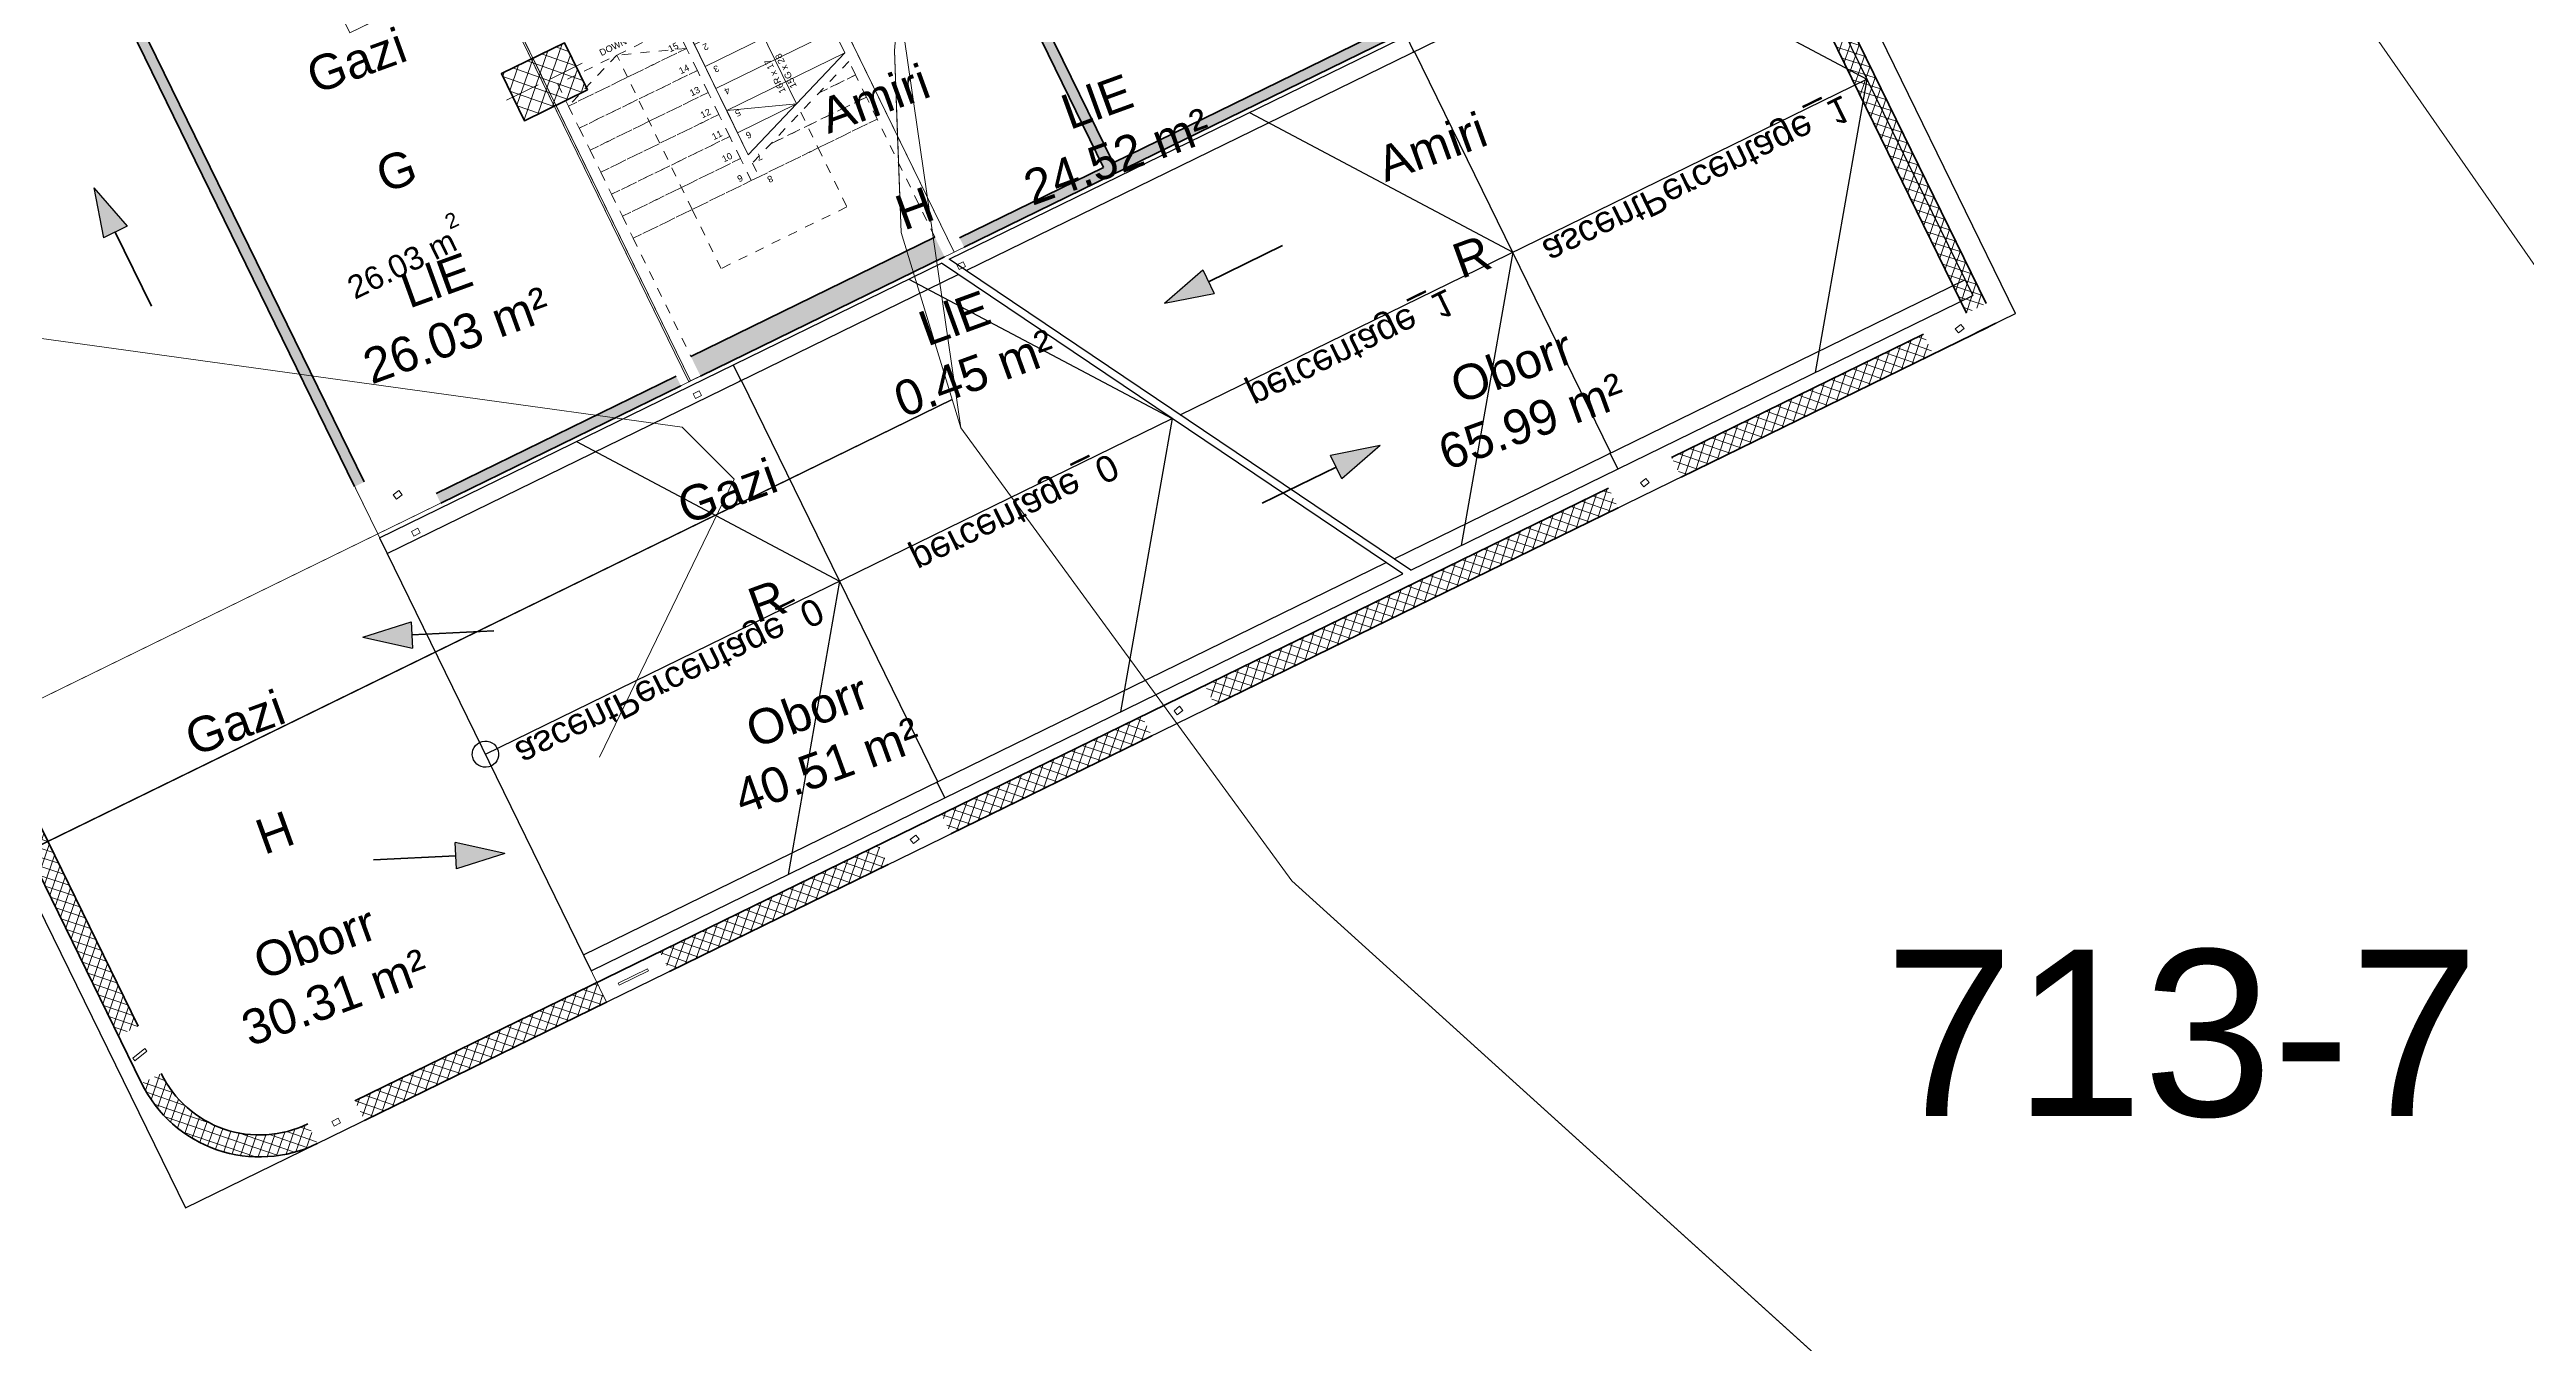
# Model space of a CAD drawing. Header units: metres. Extents: x 7511783 to 7512372, y 4692307 to 4692611.
# Drawn here: x 7512192.95 to 7512221.22, y 4692451.72 to 4692466.49 of the extents above; entities that cross this region are included whole.
import ezdxf
from ezdxf.enums import TextEntityAlignment as Align

# ---------------------------------------------------------------- set-up
doc = ezdxf.new("R2010")
doc.units = ezdxf.units.M
for name, pattern in [('Dense Dotted', [132.2916626930235, 0, -132.2916626930235]), ('Dot & Dashed', [670.2777624130249, 352.777767181396, -176.388883590699, 0, -141.11111164093]), ('Small Dashed', [211.66666666662, 105.83333333331, -105.83333333331])]:
    doc.linetypes.add(name, pattern=pattern)
doc.layers.get('0').update_dxf_attribs({"lineweight": 0})
for name, color, linetype, lineweight in [('A - Fill Zone_Pen_No__156', 165, 'Continuous', 0), ('A - Muret', 7, 'Continuous', 0), ('A - Muret_Pen_No__101', 252, 'Continuous', 0), ('A - Muret_Pen_No__102', 254, 'Continuous', 0), ('A - Muret_Pen_No__7', 7, 'Continuous', 0), ('A - Parcelat_Pen_No__161', 251, 'Continuous', 0), ('A - Rampa_Pen_No__42', 8, 'Continuous', 0), ('A - Shtyllat', 7, 'Continuous', 0), ('A - Shtyllat_Pen_No__1', 7, 'Continuous', 0), ('A -Polyline', 7, 'Continuous', 0), ('A -Polyline_Pen_No__48', 14, 'Continuous', 0), ('A -Polyline_Pen_No__8', 14, 'Continuous', 0), ('A1 - Bodrumi -1_Pen_No__42', 8, 'Continuous', 0), ('garazhat-netw-amiri - b1', 20, 'Continuous', 0), ('garazhat-netw-amiri - b2', 20, 'Continuous', 0), ('nr riregjistrim', 1, 'Continuous', 0), ('Structural - Bearing', 7, 'Continuous', 0), ('Structural - Bearing_Pen_No__20', 1, 'Continuous', 0), ('Structural - Bearing_Pen_No__21', 7, 'Continuous', 0), ('Structural - Stair & Railing', 7, 'Continuous', 0), ('Structural - Stair & Railing_Pen_No__11', 171, 'Continuous', 0), ('Structural - Stair & Railing_Pen_No__71', 161, 'Continuous', 0), ('Structural - Stair & Railing_Pen_No__91', 161, 'Continuous', 0), ('vijat rregullim', 1, 'Continuous', 0)]:
    doc.layers.add(name, color=color, linetype=linetype, lineweight=lineweight)
doc.styles.add('GENERATED_STYLE_1', font='arial.ttf')
doc.styles.add('GENERATED_STYLE_2', font='arialbd.ttf')
doc.styles.get("Standard").update_dxf_attribs({"font": 'arial.ttf'})
pattern_1 = [(44.99999999999998, (0, 0), (-68.94290863686237, 68.94290863686243), []), (135.0000000000001, (0, 0), (68.94290863686219, 68.94290863686261), [])]

# ---------------------------------------------------------------- blocks, each defined once
blk = doc.blocks.new('Stair_1')
at = {"layer": 'Structural - Stair & Railing_Pen_No__71', "linetype": 'Continuous', "lineweight": 20}
blk.add_hatch(color=161, dxfattribs=at).paths.add_polyline_path([(15912.49999999999, -15290.83965125988, 0.9999999999999998), (15987.49999999999, -15290.83965125988, 0.9999999999999998)])
at = {"layer": 'Structural - Stair & Railing_Pen_No__11', "color": 171, "linetype": 'Small Dashed', "lineweight": 18}
for p, q in [((14349.99999999999, -15290.83965125988), (13599.99999999999, -15570.83965125988)), ((14349.99999999999, -15570.83965125988), (14349.99999999999, -15290.83965125988)), ((15099.99999999999, -15570.83965125988), (14349.99999999999, -15290.83965125988)), ((14349.99999999999, -17250.83965125988), (14349.99999999999, -15570.83965125988)), ((16699.99999999999, -16517.58129157788), (15200, -17077.58129157788)), ((15949.99999999999, -16797.58129157788), (15949.99999999999, -17250.83965125988)), ((14349.99999999999, -18000.83965125988), (14349.99999999999, -17250.83965125988)), ((15949.99999999999, -17250.83965125988), (15949.99999999999, -18000.83965125988)), ((15949.99999999999, -18000.83965125988), (14349.99999999999, -18000.83965125988))]:
    blk.add_line(p, q, dxfattribs=at)
at = {"layer": 'Structural - Stair & Railing_Pen_No__11', "color": 171, "linetype": 'Continuous', "lineweight": 18}
for p, q in [((16700.00000425875, -15290.8396565039), (15200, -15290.8396565039)), ((15200, -15290.8396565039), (15200, -15570.83963894018)), ((15949.99999999999, -15290.83965125988), (15949.99999999999, -15570.83965125988)), ((16700.00000425875, -15570.83963894018), (16700.00000425875, -15290.8396565039)), ((15200, -15570.83963894018), (16700.00000425875, -15570.83963894018)), ((16700.00000425875, -15570.83963894018), (15200, -15570.83963894018)), ((15200, -15570.83963894018), (15200, -15850.83964641104)), ((15949.99999999999, -15570.83965125988), (15949.99999999999, -16690.83965125988)), ((16700.00000425875, -15850.83964641104), (16700.00000425875, -15570.83963894018)), ((15200, -15850.83964641104), (16700.00000425875, -15850.83964641104)), ((16700.00000425875, -15850.83964641104), (15200, -15850.83964641104)), ((15200, -15850.83964641104), (15200, -16130.83965388189)), ((16700.00000425875, -16130.83965388189), (16700.00000425875, -15850.83964641104)), ((15200, -16130.83965388189), (16700.00000425875, -16130.83965388189)), ((16700.00000425875, -16130.83965388189), (15200, -16130.83965388189)), ((15200, -16130.83965388189), (15200, -16410.83966135274)), ((16700.00000425875, -16410.83966135274), (16700.00000425875, -16130.83965388189)), ((15200, -16410.83966135274), (16700.00000425875, -16410.83966135274)), ((16700.00000425875, -16410.83966135274), (15200, -16410.83966135274)), ((15200, -16410.83966135274), (15200, -16690.83964378902)), ((16699.99999999999, -16410.83965125988), (15200, -16970.83965125988)), ((15200, -16410.83965125988), (15949.99999999999, -16690.83965125988)), ((15949.99999999999, -16690.83965125988), (16699.99999999999, -16410.83965125988)), ((15200, -16690.83964378902), (15950.00003968123, -16690.83964378902)), ((15950.00003968123, -16690.83964378902), (15200, -16690.83964378902)), ((15200, -16690.83964378902), (15200, -16970.83965125988))]:
    blk.add_line(p, q, dxfattribs=at)
for start, end in [(0, 180), (180, 0)]:
    blk.add_arc((15949.99999999999, -15290.83965125988), 37.49999999999964, start, end, dxfattribs=at)
at = {"layer": 'Structural - Stair & Railing_Pen_No__91', "color": 161, "linetype": 'Small Dashed', "lineweight": 13}
for p, q in [((15099.99999646782, -15290.83966078233), (13599.99999999999, -15290.83966078233)), ((13599.99999999999, -15290.83966078233), (13599.99999999999, -15570.83965256105)), ((15099.99999646782, -15570.83965256105), (15099.99999646782, -15290.83966078233)), ((15099.99999646782, -15570.83965256105), (13599.99999999999, -15570.83965256105)), ((13599.99999999999, -15570.83965256105), (13599.99999999999, -15850.83964433977)), ((13599.99999999999, -15570.83965256105), (15099.99999646782, -15570.83965256105)), ((15099.99999646782, -15850.83964433977), (15099.99999646782, -15570.83965256105)), ((15099.99999646782, -15850.83964433977), (13599.99999999999, -15850.83964433977)), ((13599.99999999999, -15850.83964433977), (13599.99999999999, -16130.8396361185)), ((13599.99999999999, -15850.83964433977), (15099.99999646782, -15850.83964433977)), ((15099.99999646782, -16130.8396361185), (15099.99999646782, -15850.83964433977)), ((15099.99999646782, -16130.8396361185), (13599.99999999999, -16130.8396361185)), ((13599.99999999999, -16130.8396361185), (13599.99999999999, -16410.83962789722)), ((13599.99999999999, -16130.8396361185), (15099.99999646782, -16130.8396361185)), ((15099.99999646782, -16410.83962789722), (15099.99999646782, -16130.8396361185)), ((15099.99999646782, -16410.83962789722), (13599.99999999999, -16410.83962789722)), ((13599.99999999999, -16410.83962789722), (13599.99999999999, -16690.83967123461)), ((13599.99999999999, -16410.83962789722), (15099.99999646782, -16410.83962789722)), ((15099.99999646782, -16690.83967123461), (15099.99999646782, -16410.83962789722)), ((16699.99997895119, -16690.83967123461), (16699.99997895119, -16517.58127000377)), ((15099.99999646782, -16690.83967123461), (13599.99999999999, -16690.83967123461)), ((13599.99999999999, -16690.83967123461), (13599.99999999999, -16970.83966301333)), ((13599.99999999999, -16690.83967123461), (15099.99999646782, -16690.83967123461)), ((15099.99999646782, -16970.83966301333), (15099.99999646782, -16690.83967123461)), ((16235.91498854397, -16690.83967123461), (16699.99997895119, -16690.83967123461)), ((16699.99997895119, -16690.83967123461), (16235.91498854397, -16690.83967123461)), ((16699.99997895119, -16970.83966301333), (16699.99997895119, -16690.83967123461)), ((13599.99999999999, -16970.83966301333), (13599.99999999999, -17250.83965479206)), ((15099.99999646782, -16970.83966301333), (13599.99999999999, -16970.83966301333)), ((13599.99999999999, -16970.83966301333), (15099.99999646782, -16970.83966301333)), ((15099.99999646782, -17250.83965479206), (15099.99999646782, -16970.83966301333)), ((15199.99998248336, -17077.58130511988), (15199.99998248336, -17250.83965479206)), ((15485.91509342738, -16970.83966301333), (16699.99997895119, -16970.83966301333)), ((16699.99997895119, -16970.83966301333), (15485.91509342738, -16970.83966301333)), ((16699.99997895119, -17250.83965479206), (16699.99997895119, -16970.83966301333)), ((15099.99999646782, -17250.83965479206), (13599.99999999999, -17250.83965479206)), ((13599.99999999999, -17250.83965479206), (13599.99999999999, -18750.83965125988)), ((13599.99999999999, -17250.83965479206), (15099.99999646782, -17250.83965479206)), ((15199.99998248336, -17250.83965479206), (15099.99999646782, -17250.83965479206)), ((15199.99998248336, -17250.83965479206), (16699.99997895119, -17250.83965479206)), ((16699.99997895119, -17250.83965479206), (15199.99998248336, -17250.83965479206)), ((16699.99997895119, -18750.83965125988), (16699.99997895119, -17250.83965479206)), ((13599.99999999999, -18750.83965125988), (16699.99997895119, -18750.83965125988))]:
    blk.add_line(p, q, dxfattribs=at)
at = {"layer": 'Structural - Stair & Railing_Pen_No__91', "color": 161, "linetype": 'Continuous', "lineweight": 13}
for p, q in [((16700.00000425875, -15340.83965247343), (15200, -15340.83965247343)), ((15200, -15340.83965779379), (15200, -16970.83965420385)), ((16699.99999687555, -16410.83963823559), (16699.99999687555, -15340.83965779379))]:
    blk.add_line(p, q, dxfattribs=at)
at = {"layer": 'Structural - Stair & Railing_Pen_No__71', "color": 161, "lineweight": 20, "char_height": 75, "attachment_point": 4, "style": 'GENERATED_STYLE_1'}
for s, insert in [('\\A1;DOWN', (14187.14274999999, -15187.17102625988)), ('\\A1;16', (14911.17099999999, -15212.17102625988)), ('\\A1;15', (14911.17099999999, -15492.17102625988)), ('\\A1;14', (14911.17099999999, -15771.55388340274)), ('\\A1;13', (14911.17099999999, -16052.19674054559)), ('\\A1;12', (14911.17099999999, -16331.55388340274)), ('\\A1;11', (14918.71374999999, -16611.55388340274)), ('\\A1;10', (14911.17099999999, -16892.17102625988)), ('\\A1;9', (14968.08549999999, -17172.17102625988))]:
    blk.add_mtext(s, dxfattribs=dict(at, insert=insert))
at = {"layer": 'Structural - Stair & Railing_Pen_No__71', "color": 161, "lineweight": 20, "char_height": 75, "style": 'GENERATED_STYLE_1'}
for s, insert, attachment_point, rotation in [('\\A1;UP', (16021.31449999999, -15194.50827625988), 4, 180), ('\\A1;1', (15331.91449999999, -15370.12541911702), 4, 180), ('\\A1;2', (15331.91449999999, -15650.12541911702), 4, 180), ('\\A1;3', (15331.91449999999, -15929.48256197416), 4, 180), ('\\A1;\\pt0,5325;16R x 17{\\H0.66x;\\S^  ;\\S^  ;\\S^  ;}', (15925.51989285714, -16270.83965125988), 8, 90.00000000000001), ('\\A1;\\pt0,5325;15G x 28{\\H0.66x;\\S^  ;\\S^  ;\\S^  ;}', (15967.14285714285, -16270.83965125988), 2, 90.00000000000001), ('\\A1;4', (15331.91449999999, -16210.12541911702), 4, 180), ('\\A1;5', (15331.91449999999, -16489.50827625988), 4, 180), ('\\A1;6', (15331.91449999999, -16769.50827625988), 4, 180), ('\\A1;7', (15331.91449999999, -17050.12541911702), 4, 180), ('\\A1;8', (15331.91449999999, -17329.50827625988), 4, 180)]:
    blk.add_mtext(s, dxfattribs=dict(at, insert=insert, attachment_point=attachment_point, rotation=rotation))
blk = doc.blocks.new('Wall_2', base_point=(13600, -19000.83965125988))
at = {"layer": 'A - Muret_Pen_No__101', "linetype": 'Continuous', "lineweight": 0}
blk.add_hatch(color=253, dxfattribs=at).paths.add_polyline_path([(13600, -19000.83965125988), (16700, -19000.83965125988), (16700, -18750.83965125988), (13600, -18750.83965125988)])
at = {"layer": 'A - Muret_Pen_No__7', "color": 7, "linetype": 'Continuous', "lineweight": 35, "flags": 128}
for points in [[(16700, -18750.83965125988), (13600, -18750.83965125988)], [(13600, -19000.83965125988), (16700, -19000.83965125988)]]:
    blk.add_lwpolyline(points, dxfattribs=at)
blk = doc.blocks.new('Wall_13', base_point=(18900.00004897138, -14750.83965125989))
at = {"layer": 'A - Muret_Pen_No__102', "linetype": 'Continuous', "lineweight": 0}
blk.add_hatch(color=254, dxfattribs=at).paths.add_polyline_path([(18780.00004897138, -14750.83965125989), (18780.00004897138, -18880.83889797258), (18900.00004897138, -18880.8388485767), (18900.00004897138, -14750.83965125989)])
at = {"layer": 'A - Muret_Pen_No__7', "color": 7, "linetype": 'Continuous', "lineweight": 35, "flags": 128}
for points in [[(18780.00004897138, -14750.83965125989), (18780.00004897138, -18880.83889797258)], [(18900.00004897138, -16800.83534970144), (18900.00004897138, -14750.83965125989)], [(18900.00004897138, -18880.8388485767), (18900.00004897138, -16920.83534970144)]]:
    blk.add_lwpolyline(points, dxfattribs=at)
blk = doc.blocks.new('Wall_18', base_point=(16950, -19000.83965125988))
at = {"layer": 'A - Muret_Pen_No__102', "linetype": 'Continuous', "lineweight": 0}
for points in [[(16949.99995060411, -19000.83962311153), (22350.0000133822, -19000.83707501052), (22350.0000133822, -18880.83737246681), (16949.99995060411, -18880.83963744548)], [(23149.99996500959, -19000.83679188819), (26449.99999550947, -19000.83523471535), (26449.99999550947, -18880.8356737328), (23149.99996500959, -18880.83708934447)]]:
    blk.add_hatch(color=254, dxfattribs=at).paths.add_polyline_path(points)
at = {"layer": 'A - Muret_Pen_No__7', "color": 7, "linetype": 'Continuous', "lineweight": 35, "flags": 128}
for points in [[(18780.00004897138, -18880.83889797258), (16949.99995060411, -18880.83965125989)], [(22350.00001616929, -18880.83742844498), (18900.00004897138, -18880.8388485767)], [(26449.99999550948, -18880.8357407522), (23150.00004895188, -18880.83709913905)], [(16950, -19000.83965125988), (22350.00006556514, -19000.83742844497)], [(23149.9999426305, -19000.83709913911), (26450.0000000002, -19000.83574075221)]]:
    blk.add_lwpolyline(points, dxfattribs=at)
blk = doc.blocks.new('Wall_19', base_point=(13350, -19000.83965125988))
at = {"layer": 'A - Muret_Pen_No__102', "linetype": 'Continuous', "lineweight": 0}
blk.add_hatch(color=254, dxfattribs=at).paths.add_polyline_path([(10300.00002246508, -19000.83861860842), (13349.99997186059, -19000.83965125988), (13350.00002923011, -18880.83964215317), (10300.00002246508, -18880.83895371886)])
at = {"layer": 'A - Muret_Pen_No__7', "color": 7, "linetype": 'Continuous', "lineweight": 35, "flags": 128}
for points in [[(13350.00002923011, -18880.83965125989), (10300.00002246509, -18880.83890832773)], [(10300.00001639132, -19000.83890832774), (13350, -19000.83965125988)]]:
    blk.add_lwpolyline(points, dxfattribs=at)
blk = doc.blocks.new('Wall_21', base_point=(9499.999999999998, -12000.83965125989))
at = {"layer": 'A - Muret_Pen_No__102', "linetype": 'Continuous', "lineweight": 0}
blk.add_hatch(color=254, dxfattribs=at).paths.add_polyline_path([(9499.999999999998, -12000.83965125989), (9499.999999999998, -18400.83861859194), (9619.999999999996, -18400.83861859194), (9619.999999999996, -12000.83965125989)])
at = {"layer": 'A - Muret_Pen_No__7', "color": 7, "linetype": 'Continuous', "lineweight": 35, "flags": 128}
for points in [[(9499.999999999998, -12000.83965125989), (9499.999999999998, -18400.83861859194)], [(9619.999999999996, -18400.83861859194), (9619.999999999996, -12000.83965125989)]]:
    blk.add_lwpolyline(points, dxfattribs=at)
blk = doc.blocks.new('Wall_31', base_point=(4324.943754994801, -19050.13676935824))
at = {"layer": 'A - Muret_Pen_No__101', "linetype": 'Continuous', "lineweight": 13}
h = blk.add_hatch(dxfattribs=at)
h.set_pattern_fill('CONCRETE_BLOCK', color=252, style=0, pattern_type=2)
h.set_pattern_definition(pattern_1)
h.paths.add_polyline_path([(4324.932768723051, -19850.13671995248), (4324.883329782709, -23450.38605278412), (4324.924441474478, -23450.38605278412), (4324.94096483385, -22850.38602427357), (4574.891592413645, -22850.39290900665), (4574.943785247216, -19050.14365409666), (4574.921688532501, -19850.14360468555)])
h = blk.add_hatch(dxfattribs=at)
h.set_pattern_fill('CONCRETE_BLOCK', color=252, style=0, pattern_type=2)
h.set_pattern_definition(pattern_1)
h.paths.add_polyline_path([(4574.943783042632, -19050.14017894298), (4324.943784342988, -19050.13676935824), (4574.943783042632, -19050.14365409666)])
at = {"layer": 'A - Muret_Pen_No__7', "color": 7, "linetype": 'Continuous', "lineweight": 35, "flags": 128}
for points in [[(4574.943754971228, -19050.14020241443), (4324.943754994801, -19050.13676935824)], [(4574.891569046111, -22850.39296290044), (4574.943754971228, -19050.14020241443)], [(4324.932769214782, -19850.13678361601), (4324.883329782709, -23450.38604232808)]]:
    blk.add_lwpolyline(points, dxfattribs=at)
blk = doc.blocks.new('Wall_32', base_point=(5824.862731304111, -24950.40664052381))
at = {"layer": 'A - Muret_Pen_No__101', "linetype": 'Continuous', "lineweight": 13}
h = blk.add_hatch(dxfattribs=at)
h.set_pattern_fill('CONCRETE_BLOCK', color=252, style=0, pattern_type=2)
h.set_pattern_definition(pattern_1)
h.paths.add_polyline_path([(6424.862816457296, -24950.41492313773), (9499.998194575948, -24950.45703086066), (9500.001641991863, -24700.63338816103), (10300.00183761077, -24700.64422289676), (10299.99814395087, -24950.46786559639), (13074.99829154035, -24950.50578717143), (13075.00173895627, -24700.63338816103), (13875.00193457517, -24700.64422289676), (13874.99824091527, -24950.51686815115), (16424.99835657231, -24950.55208104226), (16425.00180398823, -24700.63338816103), (17225.00150711915, -24700.64422289676), (17224.99805970324, -24950.56316202198), (22349.99821248404, -24950.63358780419), (22350.00165989995, -24700.63338816103), (6424.866263873207, -24700.41496973857)])
h = blk.add_hatch(dxfattribs=at)
h.set_pattern_fill('CONCRETE_BLOCK', color=252, style=0, pattern_type=2)
h.set_pattern_definition(pattern_1)
h.paths.add_polyline_path([(23149.99816421816, -24950.6446575835), (27049.99432743473, -24950.69810880361), (27049.99432743473, -24950.63928083355), (26349.99556754971, -24950.62979245128), (26349.99904662321, -24700.68872444875), (23150.00164329166, -24700.6444453315)])
at = {"layer": 'A - Muret_Pen_No__7', "color": 7, "linetype": 'Continuous', "lineweight": 35, "flags": 128}
for points in [[(22350.0017149545, -24700.63356742325), (6424.866061430847, -24700.41487988083)], [(26349.99888049084, -24700.68849628344), (23150.00170324034, -24700.64455320291)], [(6424.862801589686, -24950.41487985964), (9499.998173563205, -24950.45710830979)], [(10299.99816184471, -24950.46809408945), (13074.99828923289, -24950.50620101496)], [(13874.99827751874, -24950.51718679462), (16424.99818087069, -24950.55220396648)], [(17224.99816915654, -24950.56318974614), (22349.99828189833, -24950.63356739967)], [(23149.99827018417, -24950.64455317933), (27049.9944572526, -24950.69810880361)]]:
    blk.add_lwpolyline(points, dxfattribs=at)
blk = doc.blocks.new('Wall_33', base_point=(27149.99549916007, -24950.64074474684))
at = {"layer": 'A - Muret_Pen_No__101', "linetype": 'Continuous', "lineweight": 13}
h = blk.add_hatch(dxfattribs=at)
h.set_pattern_fill('CONCRETE_BLOCK', color=252, style=0, pattern_type=2)
h.set_pattern_definition(pattern_1)
h.paths.add_polyline_path([(26899.99581397649, -24700.63728633086), (27149.9957809956, -24700.64073833176), (27150.00108528967, -19050.40592252639), (26900.00103407541, -19050.40566994095), (26900.00103407541, -19050.45601863696), (27149.99898041107, -19050.45947063786), (27149.99552841018, -19300.45943765698), (26900.00078148998, -19300.45598565608)])
h = blk.add_hatch(dxfattribs=at)
h.set_pattern_fill('CONCRETE_BLOCK', color=252, style=0, pattern_type=2)
h.set_pattern_definition(pattern_1)
h.paths.add_polyline_path([(26899.99551334998, -24950.64048098553), (27149.99551976507, -24950.64074474685), (26899.99551334998, -24950.63731584977)])
at = {"layer": 'A - Muret_Pen_No__7', "color": 7, "linetype": 'Continuous', "lineweight": 35, "flags": 128}
for points in [[(27150.00104184993, -19050.40590479135), (26900.00104185004, -19050.40566994095)], [(27149.99573401045, -24700.64074828263), (27150.00104184993, -19050.40590479135)], [(26900.00080695233, -19300.45604481404), (26899.99573401366, -24700.63722151421)], [(26899.99549916018, -24950.64050989646), (27149.99549916007, -24950.64074474684)]]:
    blk.add_lwpolyline(points, dxfattribs=at)
blk = doc.blocks.new('Wall_35', base_point=(4324.883329782709, -23450.38604232807))
at = {"layer": 'A - Muret_Pen_No__101', "linetype": 'Continuous', "lineweight": 13}
h = blk.add_hatch(dxfattribs=at)
h.set_pattern_fill('CONCRETE_BLOCK', color=252, style=0, pattern_type=2)
h.set_pattern_definition(pattern_1)
h.paths.add_polyline_path([(4324.883329782711, -23450.38604232808, 0.4142135623730955), (5824.862731304113, -24950.40664052381), (5824.866164360312, -24700.40664054738, -0.4142135623730958), (4574.883329759137, -23450.38947538426)])
at = {"layer": 'A - Muret_Pen_No__7', "color": 7, "linetype": 'Continuous', "lineweight": 35}
for centre, radius in [((5824.883329641277, -23450.40664066524), 1499.999999999997), ((5824.883329641281, -23450.40664066524), 1250.000000000001)]:
    blk.add_arc(centre, radius, 179.9992132014769, 269.999213201477, dxfattribs=at)
blk = doc.blocks.new('Column_4', base_point=(-58909.50201474628, 199746.9041092597))
at = {"layer": 'Structural - Bearing', "linetype": 'Continuous', "lineweight": 0}
h = blk.add_hatch(dxfattribs=at)
h.set_pattern_fill('CONCRETE_BLOCK', color=18, style=0, pattern_type=2)
h.set_pattern_definition([(44.99999999999998, (0, 0), (-91.92387818248316, 91.92387818248324), []), (135.0000000000001, (0, 0), (91.9238781824829, 91.92387818248349), [])])
h.paths.add_polyline_path([(-58509.50201474628, 199446.9041092597), (-58509.50201474628, 200046.9041092598), (-59309.50201474628, 200046.9041092598), (-59309.50201474628, 199446.9041092597)])
at = {"layer": 'Structural - Bearing_Pen_No__20', "color": 1, "linetype": 'Continuous', "lineweight": 0}
for p, q in [((-58909.50201474628, 199826.9041092597), (-58909.50201474628, 200126.9041092597)), ((-58989.50201474628, 199746.9041092597), (-59389.50201474628, 199746.9041092597)), ((-58909.50201474628, 199666.9041092597), (-58909.50201474628, 199366.9041092597)), ((-58829.50201474629, 199746.9041092597), (-58429.50201474629, 199746.9041092597))]:
    blk.add_line(p, q, dxfattribs=at)
blk.add_point((-58909.50201474628, 199746.9041092597), dxfattribs=at)
at = {"layer": 'Structural - Bearing_Pen_No__21', "color": 7, "linetype": 'Continuous', "lineweight": 35, "flags": 128}
blk.add_lwpolyline([(-58509.50201474628, 199446.9041092597), (-58509.50201474628, 200046.9041092598), (-59309.50201474628, 200046.9041092598), (-59309.50201474628, 199446.9041092597)], close=True, dxfattribs=at)
blk = doc.blocks.new('Column_57', base_point=(6848.605153170781, 12405.47156186362))
at = {"layer": 'A - Shtyllat_Pen_No__1', "color": 7, "linetype": 'Continuous', "lineweight": 13, "flags": 128}
blk.add_lwpolyline([(6894.202933434513, 12384.95711731788), (6881.066398408541, 12443.50138644399), (6803.00737290705, 12425.98600640936), (6816.143907933022, 12367.44173728324)], close=True, dxfattribs=at)
blk = doc.blocks.new('Column_62', base_point=(5772.500000000003, 13527.41603487401))
at = {"layer": 'A - Shtyllat_Pen_No__1', "color": 7, "linetype": 'Continuous', "lineweight": 13, "flags": 128}
blk.add_lwpolyline([(5960.000000000003, 13514.91603487401), (5960.000000000003, 13539.91603487401), (5585.000000000003, 13539.91603487401), (5585.000000000003, 13514.91603487401)], close=True, dxfattribs=at)
blk = doc.blocks.new('Column_63', base_point=(5799.68699799449, 12170.10864264829))
at = {"layer": 'A - Shtyllat_Pen_No__1', "color": 7, "linetype": 'Continuous', "lineweight": 13, "flags": 128}
blk.add_lwpolyline([(5845.284778258222, 12149.59419810255), (5832.14824323225, 12208.13846722867), (5754.089217730759, 12190.62308719404), (5767.225752756731, 12132.07881806792)], close=True, dxfattribs=at)
blk = doc.blocks.new('Column_64', base_point=(7404.775709868909, 12530.26864461035))
at = {"layer": 'A - Shtyllat_Pen_No__1', "color": 7, "linetype": 'Continuous', "lineweight": 13, "flags": 128}
blk.add_lwpolyline([(7450.373490132641, 12509.7542000646), (7437.236955106668, 12568.29846919072), (7359.177929605177, 12550.78308915609), (7372.314464631149, 12492.23882002997)], close=True, dxfattribs=at)
blk = doc.blocks.new('Column_65', base_point=(6724.902781676206, 12956.7634294679))
at = {"layer": 'A - Shtyllat_Pen_No__1', "color": 7, "linetype": 'Continuous', "lineweight": 13, "flags": 128}
blk.add_lwpolyline([(6770.500561939939, 12936.24898492215), (6757.364026913966, 12994.79325404827), (6679.305001412474, 12977.27787401364), (6692.441536438447, 12918.73360488752)], close=True, dxfattribs=at)
blk = doc.blocks.new('Column_66', base_point=(6061.401064913532, 12807.88269917354))
at = {"layer": 'A - Shtyllat_Pen_No__1', "color": 7, "linetype": 'Continuous', "lineweight": 13, "flags": 128}
blk.add_lwpolyline([(6106.998845177264, 12787.3682546278), (6093.862310151291, 12845.91252375391), (6015.8032846498, 12828.39714371928), (6028.939819675772, 12769.85287459317)], close=True, dxfattribs=at)
blk = doc.blocks.new('Column_69', base_point=(7225.244095849088, 13504.60101762664))
at = {"layer": 'A - Shtyllat_Pen_No__1', "color": 7, "linetype": 'Continuous', "lineweight": 13, "flags": 128}
blk.add_lwpolyline([(7315.000000000002, 13504.24370816414), (7306.242309982685, 13543.27322091489), (7135.488191698174, 13504.95832708913), (7144.24588171549, 13465.92881433839)], close=True, dxfattribs=at)
blk = doc.blocks.new('Column_71', base_point=(5947.500000000003, 14970))
at = {"layer": 'A - Shtyllat_Pen_No__1', "color": 7, "linetype": 'Continuous', "lineweight": 13, "flags": 128}
blk.add_lwpolyline([(5907.500000000003, 15000), (5907.500000000003, 14940), (5987.500000000003, 14940), (5987.500000000003, 15000)], close=True, dxfattribs=at)
blk = doc.blocks.new('Polyline_5', base_point=(18722.75725763682, -23120.83199515405))
at = {"layer": 'A -Polyline_Pen_No__48', "linetype": 'Continuous', "lineweight": 25}
blk.add_hatch(color=14, dxfattribs=at).paths.add_polyline_path([(20222.75725763682, -23120.83199515405), (19662.94975763681, -22970.83199515405), (19662.94975763681, -23270.83199515405)])
at = {"layer": 'A -Polyline_Pen_No__48', "color": 14, "linetype": 'Continuous', "lineweight": 25}
for p, q in [((20222.75725763682, -23120.83199515405), (19662.94975763681, -22970.83199515405)), ((19662.94975763681, -23270.83199515405), (19662.94975763681, -22970.83199515405)), ((20222.75725763682, -23120.83199515405), (19662.94975763681, -23270.83199515405))]:
    blk.add_line(p, q, dxfattribs=at)
at = {"layer": 'A -Polyline_Pen_No__8', "color": 14, "linetype": 'Continuous', "lineweight": 35, "flags": 128}
blk.add_lwpolyline([(18722.75725763682, -23120.83199515405), (19662.94975763681, -23120.83199515405)], dxfattribs=at)
blk = doc.blocks.new('Polyline_6', base_point=(20222.75725763678, -20579.41815265183))
at = {"layer": 'A -Polyline_Pen_No__48', "linetype": 'Continuous', "lineweight": 25}
blk.add_hatch(color=14, dxfattribs=at).paths.add_polyline_path([(18722.75725763678, -20579.41815265186), (19282.56475763678, -20729.41815265184), (19282.56475763678, -20429.41815265185)])
at = {"layer": 'A -Polyline_Pen_No__48', "color": 14, "linetype": 'Continuous', "lineweight": 25}
for p, q in [((18722.75725763678, -20579.41815265186), (19282.56475763678, -20429.41815265185)), ((18722.75725763678, -20579.41815265186), (19282.56475763678, -20729.41815265184)), ((19282.56475763678, -20429.41815265185), (19282.56475763678, -20729.41815265184))]:
    blk.add_line(p, q, dxfattribs=at)
at = {"layer": 'A -Polyline_Pen_No__8', "color": 14, "linetype": 'Continuous', "lineweight": 35, "flags": 128}
blk.add_lwpolyline([(20222.75725763678, -20579.41815265183), (19282.56475763678, -20579.41815265185)], dxfattribs=at)
blk = doc.blocks.new('Polyline_9', base_point=(7823.684973554394, -22321.62096852236))
at = {"layer": 'A -Polyline_Pen_No__48', "linetype": 'Continuous', "lineweight": 25}
blk.add_hatch(color=14, dxfattribs=at).paths.add_polyline_path([(9201.695185908922, -22914.14763850998), (8746.667551605913, -22555.2127014018), (8628.162217608387, -22830.8147438727)])
at = {"layer": 'A -Polyline_Pen_No__48', "color": 14, "linetype": 'Continuous', "lineweight": 25}
for p, q in [((8628.162217608387, -22830.8147438727), (8746.667551605913, -22555.2127014018)), ((9201.695185908922, -22914.14763850998), (8746.667551605913, -22555.2127014018)), ((9201.695185908922, -22914.14763850998), (8628.162217608387, -22830.8147438727))]:
    blk.add_line(p, q, dxfattribs=at)
at = {"layer": 'A -Polyline_Pen_No__8', "color": 14, "linetype": 'Continuous', "lineweight": 35, "flags": 128}
blk.add_lwpolyline([(7823.684973554394, -22321.62096852236), (8687.414884607151, -22693.01372263725)], dxfattribs=at)
blk = doc.blocks.new('Polyline_10', base_point=(10205.59884001443, -20579.41815265183))
at = {"layer": 'A -Polyline_Pen_No__48', "linetype": 'Continuous', "lineweight": 25}
blk.add_hatch(color=14, dxfattribs=at).paths.add_polyline_path([(8827.588627659896, -19986.89148266422), (9282.61626196291, -20345.8264197724), (9401.121595960432, -20070.22437730149)])
at = {"layer": 'A -Polyline_Pen_No__48', "color": 14, "linetype": 'Continuous', "lineweight": 25}
for p, q in [((8827.588627659896, -19986.89148266422), (9401.121595960432, -20070.22437730149)), ((8827.588627659896, -19986.89148266422), (9282.61626196291, -20345.8264197724)), ((9401.121595960432, -20070.22437730149), (9282.61626196291, -20345.8264197724))]:
    blk.add_line(p, q, dxfattribs=at)
at = {"layer": 'A -Polyline_Pen_No__8', "color": 14, "linetype": 'Continuous', "lineweight": 35, "flags": 128}
blk.add_lwpolyline([(10205.59884001443, -20579.41815265183), (9341.86892896167, -20208.02539853695)], dxfattribs=at)
blk = doc.blocks.new('Polyline_13', base_point=(8320.572892228583, -15531.27908808219))
at = {"layer": 'A -Polyline_Pen_No__48', "linetype": 'Continuous', "lineweight": 25}
blk.add_hatch(color=14, dxfattribs=at).paths.add_polyline_path([(8320.572892228574, -14031.27908808219), (8170.572892228577, -14591.08658808219), (8470.57289222858, -14591.08658808219)])
at = {"layer": 'A -Polyline_Pen_No__48', "color": 14, "linetype": 'Continuous', "lineweight": 25}
for p, q in [((8320.572892228574, -14031.27908808219), (8170.572892228577, -14591.08658808219)), ((8320.572892228574, -14031.27908808219), (8470.57289222858, -14591.08658808219)), ((8470.57289222858, -14591.08658808219), (8170.572892228577, -14591.08658808219))]:
    blk.add_line(p, q, dxfattribs=at)
at = {"layer": 'A -Polyline_Pen_No__8', "color": 14, "linetype": 'Continuous', "lineweight": 35, "flags": 128}
blk.add_lwpolyline([(8320.572892228583, -15531.27908808219), (8320.57289222858, -14591.08658808219)], dxfattribs=at)
blk = doc.blocks.new('Column_72', base_point=(5947.500000000003, 14410))
at = {"layer": 'A - Shtyllat_Pen_No__1', "color": 7, "linetype": 'Continuous', "lineweight": 13, "flags": 128}
blk.add_lwpolyline([(5907.500000000003, 14440), (5907.500000000003, 14380), (5987.500000000003, 14380), (5987.500000000003, 14440)], close=True, dxfattribs=at)
blk = doc.blocks.new('Column_73', base_point=(6635.000000000004, 14970))
at = {"layer": 'A - Shtyllat_Pen_No__1', "color": 7, "linetype": 'Continuous', "lineweight": 13, "flags": 128}
blk.add_lwpolyline([(6595.000000000003, 15000), (6595.000000000003, 14940), (6675.000000000004, 14940), (6675.000000000004, 15000)], close=True, dxfattribs=at)
blk = doc.blocks.new('Column_74', base_point=(6635.000000000004, 14410))
at = {"layer": 'A - Shtyllat_Pen_No__1', "color": 7, "linetype": 'Continuous', "lineweight": 13, "flags": 128}
blk.add_lwpolyline([(6595.000000000003, 14440), (6595.000000000003, 14380), (6675.000000000004, 14380), (6675.000000000004, 14440)], close=True, dxfattribs=at)

msp = doc.modelspace()

# ---------------------------------------------------------------- linework, layer by layer
for points in [[(7512209.440151091, 4692475.646932566), (7512201.691086763, 4692471.85976658), (7512203.107157532, 4692468.962290337), (7512201.355195108, 4692468.106061479), (7512203.276219727, 4692464.175379959), (7512200.266438203, 4692462.704422728), (7512197.950231044, 4692467.443702268), (7512196.377957113, 4692466.675291774), (7512195.357069193, 4692468.764169368), (7512193.358035195, 4692467.78719031), (7512196.695131438, 4692460.959030797), (7512192.256826742, 4692458.789917745), (7512188.919730499, 4692465.618077259), (7512185.047444432, 4692463.72559199), (7512182.763798543, 4692468.398246675), (7512207.15650551, 4692480.319586622), (7512209.440151091, 4692475.646932566)], [(7512205.262394648, 4692473.605156109), (7512201.691086763, 4692471.85976658), (7512203.107157532, 4692468.962290337), (7512201.355195108, 4692468.106061479), (7512203.276219727, 4692464.175379959), (7512208.599490035, 4692466.776998347), (7512205.262394648, 4692473.605156109)], [(7512193.358035195, 4692467.78719031), (7512196.695130581, 4692460.959032549), (7512200.247349543, 4692462.695092832), (7512197.931142077, 4692467.434373001), (7512196.377957113, 4692466.675291774), (7512195.357069193, 4692468.764169368), (7512193.358035195, 4692467.78719031)]]:
    msp.add_lwpolyline(points, close=True)
at = {"layer": 'A - Parcelat_Pen_No__161', "color": 251, "linetype": 'Dot & Dashed', "lineweight": 13}
for points in [[(7512202.452506136, 4692468.362269275), (7512203.349505533, 4692462.168269189)], [(7512187.341505708, 4692463.951270745), (7512197.586505569, 4692462.533269749)], [(7512197.586505569, 4692462.533269749), (7512200.169505534, 4692462.175269498)], [(7512200.169505534, 4692462.175269498), (7512200.764505477, 4692461.582269441)], [(7512203.349505533, 4692462.168269189), (7512207.129505031, 4692457.000268821)], [(7512200.764505477, 4692461.582269441), (7512199.227505168, 4692458.40926959)]]:
    msp.add_lwpolyline(points, dxfattribs=at)
at = {"layer": 'A - Rampa_Pen_No__42', "color": 8, "linetype": 'Continuous', "lineweight": 25}
for p, q in [((7512203.219205382, 4692464.092278541), (7512212.484582628, 4692468.620505443)), ((7512203.410766899, 4692463.963292035), (7512212.57240097, 4692468.440816994)), ((7512203.410766899, 4692463.963292035), (7512212.57240097, 4692468.440816994)), ((7512212.484582628, 4692468.620505443), (7512214.899587038, 4692463.67907309)), ((7512210.687698136, 4692467.742322021), (7512213.692084833, 4692466.149789266)), ((7512208.434404983, 4692466.641080009), (7512208.522223326, 4692466.46139156)), ((7512210.768778588, 4692461.882848839), (7512208.529410863, 4692466.464904294)), ((7512205.853176237, 4692462.318714087), (7512213.692084833, 4692466.149789266)), ((7512213.692084833, 4692466.149789266), (7512213.102702546, 4692462.800889668)), ((7512206.64470803, 4692465.766409322), (7512209.649094726, 4692464.173876567)), ((7512196.716921212, 4692460.914445915), (7512203.129361157, 4692464.04836937)), ((7512196.804739553, 4692460.734757466), (7512203.320922675, 4692463.919382865)), ((7512196.804739553, 4692460.734757466), (7512203.320922675, 4692463.919382865)), ((7512208.397302867, 4692460.501240463), (7512203.129361157, 4692464.04836937)), ((7512208.487147091, 4692460.545149635), (7512203.219205382, 4692464.092278541)), ((7512209.649094726, 4692464.173876567), (7512209.059712439, 4692460.824976969)), ((7512202.758945315, 4692463.867337671), (7512205.763332012, 4692462.274804917)), ((7512208.295585574, 4692460.674136141), (7512214.811768695, 4692463.858761539)), ((7512208.295585574, 4692460.674136141), (7512214.811768695, 4692463.858761539)), ((7512208.487147091, 4692460.545149635), (7512214.899587038, 4692463.67907309)), ((7512200.75272378, 4692462.886845881), (7512200.840542122, 4692462.707157432)), ((7512203.087097386, 4692458.128614711), (7512200.847729659, 4692462.710670166)), ((7512197.924423416, 4692458.443729739), (7512205.763332012, 4692462.274804917)), ((7512205.763332012, 4692462.274804917), (7512205.173949726, 4692458.925905319)), ((7512198.963026825, 4692462.012175192), (7512201.967413523, 4692460.419642438)), ((7512210.849409393, 4692461.699647656), (7512210.761591051, 4692461.879336105)), ((7512196.716921212, 4692460.914445915), (7512199.131925621, 4692455.973013561)), ((7512199.044107279, 4692456.152702011), (7512208.205741351, 4692460.630226969)), ((7512199.044107279, 4692456.152702011), (7512208.205741351, 4692460.630226969)), ((7512199.131925621, 4692455.973013561), (7512208.397302867, 4692460.501240463)), ((7512201.967413523, 4692460.419642438), (7512201.378031236, 4692457.07074284)), ((7512203.16772819, 4692457.945413528), (7512203.079909848, 4692458.125101977))]:
    msp.add_line(p, q, dxfattribs=at)
at = {"layer": 'A - Rampa_Pen_No__42', "color": 8, "linetype": 'Continuous', "lineweight": 25, "extrusion": (0, 0, -1)}
for start_param, end_param in [(5.043199680177288, 8.184792333767081), (1.901607026587495, 5.043199680177288)]:
    msp.add_ellipse((7512197.924423416, 4692458.443729739), major_axis=(-0.1060660169086332, 0.1060660169086332), ratio=0.9999999996231611, start_param=start_param, end_param=end_param, dxfattribs=at)
at = {"layer": 'A - Rampa_Pen_No__42', "color": 8, "linetype": 'Continuous', "lineweight": 25}
for p in [(7512208.515035787, 4692466.457878827), (7512200.833354584, 4692462.703644697), (7512210.754403513, 4692461.875823371), (7512203.07272231, 4692458.121589243)]:
    msp.add_point(p, dxfattribs=at)
at = {"layer": 'A1 - Bodrumi -1_Pen_No__42', "color": 8, "linetype": 'Continuous', "lineweight": 25, "flags": 128}
for points in [[(7512210.294849152, 4692473.898102365), (7512203.775499336, 4692487.237591917), (7512178.259739549, 4692474.767387325), (7512182.672976019, 4692465.737296376), (7512181.90930011, 4692465.364068422), (7512187.156448367, 4692454.627678854), (7512203.250397638, 4692462.493204053)], [(7512205.816864847, 4692458.794795467), (7512215.389764072, 4692463.473153373), (7512213.435044417, 4692467.472829429), (7512210.294849152, 4692473.898102365)], [(7512203.250470389, 4692462.492965365), (7512192.54712261, 4692457.262147562), (7512194.500791018, 4692453.264533192), (7512205.816864847, 4692458.794795467)]]:
    msp.add_lwpolyline(points, dxfattribs=at)
at = {"layer": 'garazhat-netw-amiri - b1', "flags": 128}
msp.add_lwpolyline([(7512205.816864848, 4692458.794795467), (7512196.005638858, 4692453.999965229, -0.4142135621626155), (7512193.999347386, 4692454.689018583), (7512192.045641727, 4692458.686709172), (7512202.80749853, 4692463.946303919)], format="xyb", dxfattribs=at)
msp.add_lwpolyline([(7512196.695131438, 4692460.959030797), (7512199.3075596, 4692455.613642198)], dxfattribs=at)
at = {"layer": 'garazhat-netw-amiri - b2', "color": 20, "linetype": 'Continuous', "lineweight": 0}
for p, q in [((7512203.276219727, 4692464.175379959), (7512201.355195109, 4692468.106061479)), ((7512203.276219727, 4692464.175379959), (7512201.355195109, 4692468.106061479)), ((7512193.358035196, 4692467.78719031), (7512196.695131438, 4692460.959030797)), ((7512193.358035196, 4692467.78719031), (7512196.695131438, 4692460.959030797)), ((7512200.247349543, 4692462.695092832), (7512197.931142077, 4692467.434373001)), ((7512200.266438203, 4692462.704422728), (7512197.950231044, 4692467.443702268)), ((7512215.389764072, 4692463.473153373), (7512213.435044417, 4692467.472829429)), ((7512202.641444932, 4692467.057241529), (7512202.593444932, 4692466.476241529)), ((7512202.641444932, 4692467.057241529), (7512202.593444932, 4692466.476241529)), ((7512203.276219727, 4692464.175379959), (7512208.599490036, 4692466.776998347)), ((7512202.593444932, 4692466.476241529), (7512202.629192941, 4692465.499286068)), ((7512202.593444932, 4692466.476241529), (7512202.629192941, 4692465.499286068)), ((7512202.629192941, 4692465.499286068), (7512202.669444933, 4692464.399241529)), ((7512202.629192941, 4692465.499286068), (7512202.669444933, 4692464.399241529)), ((7512203.349444933, 4692462.168241529), (7512202.669444933, 4692464.399241529)), ((7512203.349444933, 4692462.168241529), (7512202.669444933, 4692464.399241529)), ((7512200.266438203, 4692462.704422728), (7512203.276219727, 4692464.175379959)), ((7512200.266438203, 4692462.704422728), (7512202.80749853, 4692463.946303919)), ((7512200.266438203, 4692462.704422728), (7512202.80749853, 4692463.946303919)), ((7512205.816864848, 4692458.794795467), (7512215.389764072, 4692463.473153373)), ((7512196.695131438, 4692460.959030797), (7512200.247349543, 4692462.695092832)), ((7512196.695131438, 4692460.959030797), (7512200.247349543, 4692462.695092832)), ((7512196.695131438, 4692460.959030797), (7512200.247349543, 4692462.695092832)), ((7512200.247349543, 4692462.695092832), (7512200.266438203, 4692462.704422728)), ((7512200.247349543, 4692462.695092832), (7512200.266438203, 4692462.704422728)), ((7512207.129444934, 4692457.000241529), (7512203.349444933, 4692462.168241529)), ((7512207.129444934, 4692457.000241529), (7512203.349444933, 4692462.168241529)), ((7512196.695131438, 4692460.959030797), (7512192.256826743, 4692458.789917745)), ((7512192.256826743, 4692458.789917745), (7512196.695131438, 4692460.959030797)), ((7512192.256826743, 4692458.789917745), (7512196.695131438, 4692460.959030797)), ((7512196.695131438, 4692460.959030797), (7512199.3075596, 4692455.613642198)), ((7512193.999347386, 4692454.689018583), (7512192.045641728, 4692458.686709172)), ((7512193.999347386, 4692454.689018583), (7512192.045641728, 4692458.686709172)), ((7512196.005638858, 4692453.999965229), (7512205.816864848, 4692458.794795467)), ((7512196.005638858, 4692453.999965229), (7512205.816864848, 4692458.794795467)), ((7512207.129444934, 4692457.000241529), (7512217.170444934, 4692447.913241529)), ((7512207.129444934, 4692457.000241529), (7512217.170444934, 4692447.913241529))]:
    msp.add_line(p, q, dxfattribs=at)
at = {"layer": 'garazhat-netw-amiri - b2', "color": 20, "linetype": 'Continuous', "lineweight": 0, "extrusion": (0, 0, -1)}
msp.add_arc((-7512195.347019798, 4692455.347637644), 1.500000001089044, 243.9548437710383, 333.954843691496, dxfattribs=at)
msp.add_arc((-7512195.347019798, 4692455.347637644), 1.500000001089044, 243.9548437710383, 333.954843691496, dxfattribs=at)
at = {"layer": 'vijat rregullim', "flags": 128}
msp.add_lwpolyline([(7512245.563444933, 4692467.483241529), (7512243.973444933, 4692470.113241529), (7512234.553283006, 4692489.792587336), (7512223.335444932, 4692482.411241529), (7512212.494444932, 4692475.312241529), (7512204.174444933, 4692469.96324153), (7512204.826444933, 4692469.709241529), (7512202.739444934, 4692468.247241528), (7512202.641444932, 4692467.057241529), (7512202.593444933, 4692466.476241529), (7512202.669444933, 4692464.399241529), (7512203.349444933, 4692462.168241529), (7512207.129444933, 4692457.000241529), (7512217.170444934, 4692447.913241529), (7512220.291444934, 4692444.775241528), (7512230.168444934, 4692436.950241529), (7512243.103444933, 4692447.823241529), (7512242.613444933, 4692448.413241528), (7512233.153444933, 4692456.96324153), (7512232.183444933, 4692457.833241529)], close=True, dxfattribs=at)
msp.add_lwpolyline([(7512213.154244749, 4692475.744297509), (7512221.70608451, 4692463.457057806), (7512232.183444933, 4692457.833241529)], dxfattribs=at)

# ---------------------------------------------------------------- block references
at = {"layer": 'A - Muret', "color": 7, "lineweight": 35, "xscale": 0.001, "yscale": 0.001, "zscale": 0.001, "rotation": 26.04594307934832}
for name, p in [('Wall_13', (7512203.274349276, 4692468.904871519)), ('Wall_18', (7512203.388526623, 4692464.230263117)), ('Wall_33', (7512215.165141831, 4692463.363443934)), ('Wall_21', (7512193.621489914, 4692467.248125591)), ('Wall_2', (7512200.3787451, 4692462.759305885)), ('Wall_32', (7512196.005638858, 4692453.99996523)), ('Wall_19', (7512200.154134538, 4692462.649532957)), ('Wall_31', (7512192.067288691, 4692458.642414955)), ('Wall_35', (7512193.999347386, 4692454.689018583))]:
    msp.add_blockref(name, p, dxfattribs=at)
at = {"layer": 'A - Shtyllat', "color": 7, "lineweight": 35, "xscale": 0.001, "yscale": 0.001, "zscale": 0.001, "rotation": 26.04594307934832}
for name, p in [('Column_4', (7512198.597891317, 4692466.118499955)), ('Column_73', (7512203.352894694, 4692464.018492394)), ('Column_66', (7512214.750877592, 4692463.300118268)), ('Column_74', (7512200.343108305, 4692462.547545116)), ('Column_57', (7512196.922780823, 4692461.404200155)), ('Column_63', (7512211.157112768, 4692461.543749218)), ('Column_72', (7512197.131182141, 4692460.977782296)), ('Column_65', (7512205.83384246, 4692458.942130831)), ('Column_64', (7512202.824060937, 4692457.471173599)), ('Column_62', (7512199.612129908, 4692455.901420733)), ('Column_69', (7512193.979971043, 4692455.013456311)), ('Column_71', (7512196.220288448, 4692454.243995052))]:
    msp.add_blockref(name, p, dxfattribs=at)
at = {"layer": 'A -Polyline', "color": 14, "linetype": 'Continuous', "lineweight": 35, "xscale": 0.001, "yscale": 0.001, "zscale": 0.001, "rotation": 26.04594307934832}
for name, p in [('Polyline_13', (7512194.112029468, 4692463.558352988)), ('Polyline_6', (7512207.02205074, 4692464.249042086)), ('Polyline_5', (7512206.790301124, 4692461.307090959)), ('Polyline_10', (7512198.022212433, 4692459.850590857)), ('Polyline_9', (7512196.647187204, 4692457.239443611))]:
    msp.add_blockref(name, p, dxfattribs=at)
at = {"layer": 'Structural - Stair & Railing', "color": 8, "linetype": 'Dense Dotted', "lineweight": 15, "xscale": 0.001, "yscale": 0.001, "zscale": 0.001, "rotation": 26.04594307934832}
msp.add_blockref('Stair_1', (7512179.816819362, 4692473.858815667), dxfattribs=at)

# ---------------------------------------------------------------- texts
at = {"layer": 'A - Fill Zone_Pen_No__156', "color": 165, "lineweight": 20, "insert": (7512196.434358501, 4692463.62523653), "char_height": 0.2625, "attachment_point": 7, "rotation": 26.04594307934833, "style": 'GENERATED_STYLE_2'}
msp.add_mtext('{\\fArial|b0|i0|c0|p34;26.03 m{\\H0.66x;\\S2^  ;}}', dxfattribs=at)
at = {"layer": 'A - Rampa_Pen_No__42', "color": 8, "linetype": 'Continuous', "lineweight": 25, "style": 'GENERATED_STYLE_1', "text_generation_flag": 4}
for tag, text, height, rotation, width, p in [('ascentPercentage_1', '8.00 %', 0.2999999991815604, 26.0459849392971, 1.000000343255227, (7512211.753348845, 4692464.992496447)), ('percentage_1', '22.22 %', 0.3000000000183784, 26.04593699766641, 0.9999999315295488, (7512207.811433491, 4692463.065981565)), ('percentage_0', '22.22 %', 0.2999999991815604, 26.0459849392971, 1.000000343255227, (7512203.97059289, 4692461.188864501)), ('ascentPercentage_0', '8.00 %', 0.300000000427276, 26.04591356738131, 1.000000766906228, (7512200.028677535, 4692459.262349619))]:
    msp.add_attdef(tag, text=text, height=height, rotation=rotation, dxfattribs=dict(at, width=width)).set_placement(p, align=Align.MIDDLE_CENTER)
at = {"layer": 'garazhat-netw-amiri - b2', "color": 20, "linetype": 'Continuous', "lineweight": 0, "char_height": 0.4, "attachment_point": 5, "rotation": 19.999999999999996}
for s, insert in [('Amiri^M\\PG^M\\PLlE\\P24.52 m²', (7512204.563626787, 4692466.829517571)), ('Gazi^M\\PG^M\\PLlE\\P26.03 m²', (7512197.02306274, 4692464.790233379)), ('Amiri^M\\PH^M\\PLlE\\P0.45 m²', (7512202.937375612, 4692464.358233732)), ('Amiri^M\\PR^M\\POborr\\P65.99 m²', (7512209.297098596, 4692463.806765403)), ('Gazi^M\\PR^M\\POborr\\P40.51 m²', (7512201.256023531, 4692459.876954218)), ('Gazi^M\\PH^M\\POborr\\P30.31 m²', (7512195.635931267, 4692457.233350233))]:
    msp.add_mtext(s, dxfattribs=dict(at, insert=insert))
at = {"layer": 'nr riregjistrim'}
msp.add_text('713-7', height=1.9, dxfattribs=at).set_placement((7512213.892884503, 4692454.312770548))

doc.saveas('drawing.dxf')
